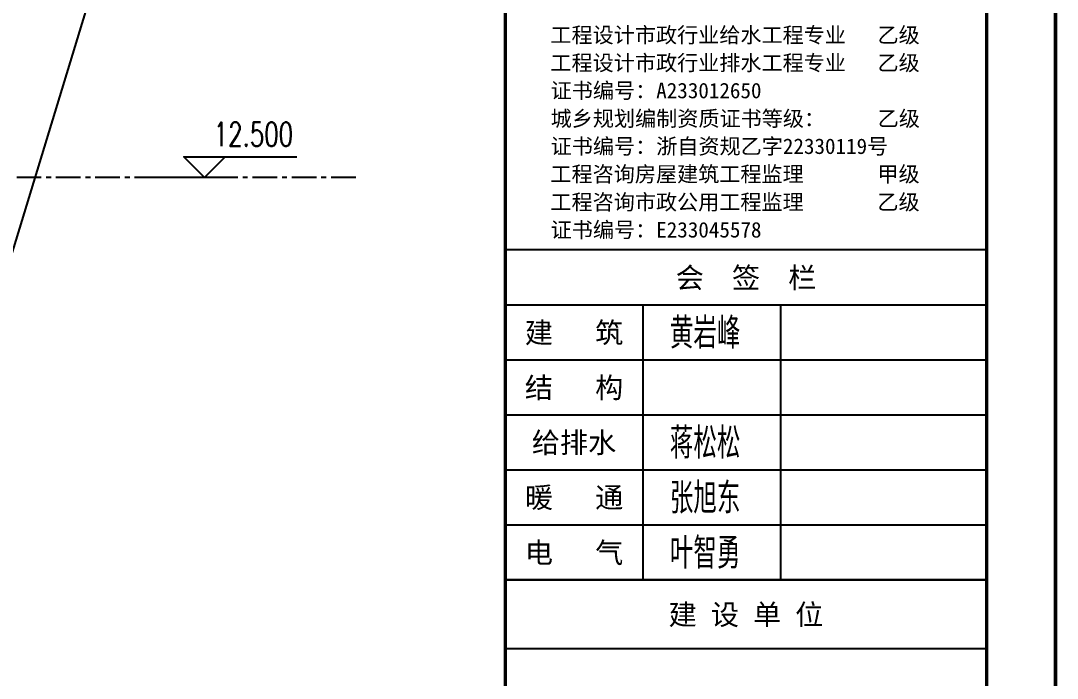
# Model space of a CAD drawing. Extents: x -160106 to 966792, y -663931 to 1550022.
# Drawn here: x -78006 to -76952, y -97882 to -97213 of the extents above; entities that cross this region are included whole.
import ezdxf
from ezdxf.enums import TextEntityAlignment as Align

# ---------------------------------------------------------------- set-up
doc = ezdxf.new("R2010")
doc.units = 0
doc.linetypes.add('ZN-CENTER', pattern=[2, 1.25, -0.25, 0.25, -0.25])
for name, color, linetype in [('!ZN6-轴线-1', 1, 'ZN-CENTER'), ('!ZN7-符号-173', 173, 'Continuous'), ('0-cxFrame', 155, 'Continuous'), ('DIM', 173, 'Continuous'), ('qianming', 155, 'Continuous')]:
    doc.layers.add(name, color=color, linetype=linetype)
doc.layers.add('0-cxText', color=131, linetype='Continuous', lineweight=25)
doc.styles.add('BZHZ', font='bzxw', dxfattribs={"width": 0.8, "bigfont": 'bzhz'})
doc.styles.add('cx_biaoti', font='')
doc.styles.add('cx_tuming', font='simhei.ttf')
doc.styles.add('cx_tuqian1', font='')
doc.styles.add('DHTEXT-1', font='ROMANS.shx', dxfattribs={"width": 0.7, "bigfont": 'CHINESE.shx'})
doc.styles.add('ZNTextStyle', font='ROMANS.shx', dxfattribs={"width": 0.7, "bigfont": 'CHINESE.shx'})
doc.styles.add('黑体', font='simhei.ttf', dxfattribs={"height": 12})
doc.styles.get('cx_biaoti').set_extended_font_data('SimSun')
doc.styles.get('cx_tuqian1').set_extended_font_data('SimSun')
doc.dimstyles.new('ZN7', dxfattribs={"dimscale": 7, "dimtxt": 2.5, "dimasz": 1.5, "dimexe": 1, "dimexo": 2, "dimgap": 0.9, "dimtad": 1, "dimdec": 0, "dimdsep": 46, "dimtxsty": 'DHTEXT-1', "dimblk": 'ARCHTICK', "dimcen": 2.5, "dimclrd": 173, "dimclre": 173, "dimclrt": 7, "dimazin": 2, "dimtfac": 1, "dimtix": 1, "dimtmove": 2, "dimatfit": 3, "dimfxl": 0, "dimarcsym": 0})

# ---------------------------------------------------------------- blocks, each defined once
blk = doc.blocks.new('zjcx_lan_huiqian(Dragon)')
for p, q in [((-7000, -800), (0, -800)), ((-5000, -800), (-5000, -4800)), ((-3000, -800), (-3000, -4800)), ((-7000, -1600), (0, -1600)), ((-7000, -2400), (0, -2400)), ((-7000, -3200), (0, -3200)), ((-7000, -4000), (0, -4000))]:
    blk.add_line(p, q)
at = {"const_width": 30}
blk.add_lwpolyline([(-7000, 0), (0, 0)], dxfattribs=at)
blk.add_lwpolyline([(-7000, 0), (0, 0), (0, -4800), (-7000, -4800)], close=True, dxfattribs=at)
at = {"style": 'cx_biaoti'}
for s, p in [('会  签  栏', (-3500, -400)), ('建   筑', (-6000, -1200)), ('结   构', (-6000, -2000)), ('给排水', (-6000, -2800)), ('暖   通', (-6000, -3600)), ('电   气', (-6000, -4400))]:
    blk.add_text(s, height=300, dxfattribs=at).set_placement(p, align=Align.MIDDLE)
blk = doc.blocks.new('T-汇签(Dragon)')
at = {"layer": '0-cxFrame'}
blk.add_blockref('zjcx_lan_huiqian(Dragon)', (0, 0), dxfattribs=at)
at = {"layer": 'qianming', "style": 'BZHZ', "width": 0.8}
for s, p in [('黄岩峰', (-4094, -1189)), ('蒋松松', (-4094, -2789)), ('张旭东', (-4094, -3589)), ('叶智勇', (-4094, -4389))]:
    blk.add_text(s, height=450, dxfattribs=at).set_placement(p, align=Align.MIDDLE)
blk = doc.blocks.new('zjcx_TT(Dragon)')
at = {"layer": '0-cxFrame', "const_width": 30}
blk.add_lwpolyline([(-7000, -10200), (0, -10200), (0, 0), (-7000, 0)], close=True, dxfattribs=at)
at = {"color": 7, "style": 'cx_biaoti'}
for s, p in [('工程设计市政行业给水工程专业   乙级', (-6344, -7189)), ('工程设计市政行业排水工程专业   乙级', (-6344, -7594)), ('证书编号：A233012650', (-6340, -7997)), ('城乡规划编制资质证书等级：     乙级', (-6340, -8404)), ('证书编号：浙自资规乙字22330119号', (-6340, -8807)), ('工程咨询房屋建筑工程监理       甲级', (-6344, -9212)), ('工程咨询市政公用工程监理       乙级', (-6344, -9619)), ('证书编号：E233045578', (-6340, -10022))]:
    blk.add_text(s, height=225, dxfattribs=at).set_placement(p)
blk = doc.blocks.new('zjcx_lan_xiangmu(Dragon)')
for p, q in [((-7000, 9000), (0, 9000)), ((-7000, 6000), (0, 6000)), ((-7000, 3000), (0, 3000)), ((-5000, 1000), (-5000, 0))]:
    blk.add_line(p, q)
at = {"const_width": 30}
for points in [[(-7000, 10000), (0, 10000)], [(-7000, 7000), (0, 7000)], [(-7000, 7000), (0, 7000)], [(-7000, 4000), (0, 4000)], [(-7000, 4000), (0, 4000)], [(-7000, 1000), (0, 1000)], [(-7000, 0), (0, 0)]]:
    blk.add_lwpolyline(points, dxfattribs=at)
blk.add_lwpolyline([(-7000, 10000), (0, 10000), (0, 0), (-7000, 0)], close=True)
at = {"style": 'cx_biaoti'}
for s, p in [('建 设 单 位', (-3500, 9500)), ('项 目 名 称', (-3500, 6500)), ('子 项 名 称', (-3500, 3500)), ('工程编号', (-6013, 500))]:
    blk.add_text(s, height=300, dxfattribs=at).set_placement(p, align=Align.MIDDLE)
blk = doc.blocks.new('T-项目(Dragon)')
blk.add_blockref('zjcx_lan_xiangmu(Dragon)', (0, 0))
at = {"color": 3, "style": 'cx_tuming'}
for s, height, p in [('嘉兴世赫建达智能装备有限公司', 330, (-6816, 7901)), ('年产500套智能装备建设项目 ', 350, (-6638, 4859))]:
    blk.add_text(s, height=height, dxfattribs=at).set_placement(p)
blk = doc.blocks.new('zjcx_T2(Dragon)')
at = {"layer": '0-cxFrame', "const_width": 50}
blk.add_lwpolyline([(-7000, 40000), (0, 40000), (0, 0), (-7000, 0)], close=True, dxfattribs=at)
at = {"layer": '0-cxFrame'}
for name, p in [('zjcx_TT(Dragon)', (0, 40000)), ('T-汇签(Dragon)', (0, 29800)), ('T-项目(Dragon)', (0, 15000))]:
    blk.add_blockref(name, p, dxfattribs=at)
blk = doc.blocks.new('TK22.A2 L(Dragon)')
at = {"layer": '0-cxFrame', "color": 7, "const_width": 0.5}
blk.add_lwpolyline([(0, 0), (-594, 0), (-594, 420), (0, 420)], close=True, dxfattribs=at)
at = {"layer": '0-cxFrame', "const_width": 0.5}
for points in [[(-80, 10), (-574, 10), (-574, 410), (-80, 410)], [(-10, 10), (-80, 10), (-80, 410), (-10, 410)]]:
    blk.add_lwpolyline(points, close=True, dxfattribs=at)
at = {"layer": '0-cxFrame', "xscale": 0.01, "yscale": 0.01, "zscale": 0.01}
blk.add_blockref('zjcx_T2(Dragon)', (-10, 10), dxfattribs=at)
at = {"style": '黑体', "flags": 4}
blk.add_attdef('图幅', text='', height=3.3, dxfattribs=at).set_placement((-40, 3), align=Align.RIGHT)
at = {"layer": '0-cxText', "flags": 4}
for tag, height, style, p in [('建设单位', 3.5, 'cx_tuming', (-45, 240)), ('项目名称', 3.5, 'cx_tuming', (-45, 210)), ('子项名称', 3.5, 'cx_tuming', (-45, 180)), ('工程编号', 3.3, 'cx_tuqian1', (-35, 165)), ('图名1', 3.5, 'cx_tuming', (-45, 87)), ('图名2', 3.5, 'cx_tuming', (-45, 79)), ('图名3', 3.5, 'cx_tuming', (-45, 71)), ('出图日期', 3.3, 'cx_tuqian1', (-39, 60)), ('专业', 3.3, 'cx_tuqian1', (-55, 52)), ('图号', 3.3, 'cx_tuqian1', (-55, 44)), ('版次', 3.3, 'cx_tuqian1', (-20, 44))]:
    blk.add_attdef(tag, text='', height=height, dxfattribs=dict(at, style=style)).set_placement(p, align=Align.MIDDLE)
at = {"layer": 'Defpoints', "color": 6, "flags": 4}
for tag, height, style, p in [('tufu', 3.3, '黑体', (-12, 12)), ('dwfname', 4, 'cx_tuqian1', (-80, 3))]:
    blk.add_attdef(tag, text='', height=height, dxfattribs=dict(at, style=style)).set_placement(p, align=Align.RIGHT)
blk = doc.blocks.new('_ArchTick')
at = {"color": 0, "linetype": 'ByBlock', "const_width": 0.4}
blk.add_lwpolyline([(-0.5, -0.5), (0.5, 0.5)], dxfattribs=at)
blk = doc.blocks.new('*D1229')
at = {"layer": 'Defpoints', "color": 0, "ltscale": 70, "transparency": 16777216}
for p in [(-77928.1, -96934.7), (-77864, -96954.2), (-78519.7, -98872.8)]:
    blk.add_point(p, dxfattribs=at)
at = {"layer": 'DIM', "color": 173, "linetype": 'ByBlock', "lineweight": -2, "ltscale": 70, "transparency": 16777216}
for p, q in [((-77914.7, -96938.8), (-77857.3, -96956.3)), ((-78455.7, -98892.3), (-77864, -96954.2)), ((-78506.3, -98876.8), (-78449, -98894.4))]:
    blk.add_line(p, q, dxfattribs=at)
at = {"layer": 'DIM', "color": 173, "lineweight": -2, "ltscale": 70, "transparency": 16777216, "xscale": 10.5, "yscale": 10.5, "zscale": 10.5}
for p, rotation in [((-77864, -96954.2), 73.02450059439639), ((-78455.7, -98892.3), 253.0245005943964)]:
    blk.add_blockref('_ArchTick', p, dxfattribs=dict(at, rotation=rotation))
at = {"layer": 'DIM', "color": 7, "ltscale": 70, "transparency": 16777216, "insert": (-78174.2, -97918.9), "char_height": 17.5, "attachment_point": 5, "rotation": 73.0245, "style": 'DHTEXT-1'}
blk.add_mtext('DIM', dxfattribs=at)
blk = doc.blocks.new('Zsymbol-Level')
at = {"ltscale": 10}
blk.add_line((3.48, 0), (-6.85, 0), dxfattribs=at)
blk.add_lwpolyline([(3, 3), (0, 0), (-3, 3), (13.45, 3)])
at = {"color": 0, "style": 'ZNTextStyle', "width": 0.7, "flags": 8}
blk.add_attdef('标高', text='', height=3.5, dxfattribs=at).set_placement((7.12, 6.31), align=Align.MIDDLE_CENTER)
blk.add_attdef('楼层号', text='', height=3.5, dxfattribs=at).set_placement((21.35, 6.29), align=Align.MIDDLE)

msp = doc.modelspace()

# ---------------------------------------------------------------- linework, layer by layer
at = {"layer": '!ZN6-轴线-1', "linetype": 'ZN-CENTER', "ltscale": 20}
msp.add_line((-77665.6, -97372.76), (-80436.58, -97372.76), dxfattribs=at)

# ---------------------------------------------------------------- block references
at = {"layer": '!ZN7-符号-173', "color": 7, "ltscale": 70}
ref = msp.add_blockref('Zsymbol-Level', (-77819.55, -97372.76), dxfattribs=dict(at, xscale=7, yscale=7, zscale=7))
ref.add_attrib('标高', '12.500', dxfattribs={"layer": '0', "color": 0, "height": 24.5, "style": 'ZNTextStyle', "width": 0.7}).set_placement((-77769.71, -97328.6), align=Align.MIDDLE_CENTER)
at = {"layer": '0-cxFrame', "xscale": 7, "yscale": 7, "zscale": 7}
msp.add_blockref('TK22.A2 L(Dragon)', (-76953.4, -99602.2), dxfattribs=at)

# ---------------------------------------------------------------- dimensions: what is measured, and where the dimension line sits
at = {"layer": 'DIM', "ltscale": 70}
dim = msp.add_aligned_dim(p1=(-78519.71, -98872.76), p2=(-77928.08, -96934.66), distance=-66.98, text='DIM', dimstyle='ZN7', dxfattribs=at)
dim.commit()
dim.dimension.update_dxf_attribs({"geometry": '*D1229', "text_midpoint": (-78174.23, -97918.87)})

doc.saveas('drawing.dxf')
